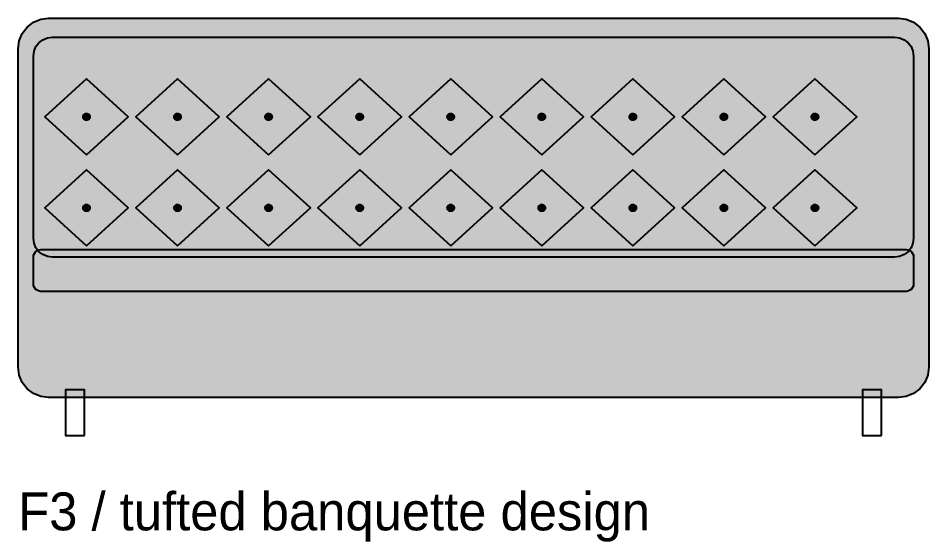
# Model space of a CAD drawing. Header units: metres. Extents: x 0 to 18.5, y -15.3 to 1.8.
# Drawn here: x 6.4 to 8.8, y -15.28 to -13.9 of the extents above; entities that cross this region are included whole.
import ezdxf

# ---------------------------------------------------------------- set-up
doc = ezdxf.new("R2010")
doc.units = ezdxf.units.M

# ---------------------------------------------------------------- blocks, each defined once
blk = doc.blocks.new('NC_N1_BANQUETTE_ELEV')
at = {"true_color": 0xf6f5ef}
h = blk.add_hatch(color=256, dxfattribs=at)
h.dxf.hatch_style = 1
h.paths.add_polyline_path([(2.32, 0.1), (0.08, 0.1), (0.0593, 0.1027), (0.04, 0.1107), (0.0234, 0.1234), (0.0107, 0.14), (0.0027, 0.1593), (0, 0.18), (0, 1.02), (0.0027, 1.0407), (0.0107, 1.06), (0.0234, 1.0766), (0.04, 1.0893), (0.0593, 1.0973), (0.08, 1.1), (2.32, 1.1), (2.3407, 1.0973), (2.36, 1.0893), (2.3766, 1.0766), (2.3893, 1.06), (2.3973, 1.0407), (2.4, 1.02), (2.4, 0.18), (2.3973, 0.1593), (2.3893, 0.14), (2.3766, 0.1234), (2.36, 0.1107), (2.3407, 0.1027)])
at = {"true_color": 0x778fa0}
h = blk.add_hatch(color=256, dxfattribs=at)
h.dxf.hatch_style = 1
h.paths.add_polyline_path([(2.31, 0.47), (0.09, 0.47), (0.0771, 0.4717), (0.065, 0.4767), (0.0546, 0.4846), (0.0467, 0.495), (0.0417, 0.5071), (0.04, 0.52), (0.04, 1), (0.0417, 1.0129), (0.0467, 1.025), (0.0546, 1.0354), (0.065, 1.0433), (0.0771, 1.0483), (0.09, 1.05), (2.31, 1.05), (2.3229, 1.0483), (2.335, 1.0433), (2.3454, 1.0354), (2.3533, 1.025), (2.3583, 1.0129), (2.36, 1), (2.36, 0.52), (2.3583, 0.5071), (2.3533, 0.495), (2.3454, 0.4846), (2.335, 0.4767), (2.3229, 0.4717)])
at = {"true_color": 0xa38246}
h = blk.add_hatch(color=256, dxfattribs=at)
h.dxf.hatch_style = 1
h.paths.add_polyline_path([(0.189, 0.84), (0.189, 0.8391), (0.1888, 0.8382), (0.1886, 0.8374), (0.1883, 0.8366), (0.1879, 0.8358), (0.1875, 0.835), (0.187, 0.8343), (0.1864, 0.8336), (0.1857, 0.833), (0.185, 0.8325), (0.1842, 0.8321), (0.1834, 0.8317), (0.1826, 0.8314), (0.1818, 0.8312), (0.1809, 0.831), (0.18, 0.831), (0.1791, 0.831), (0.1782, 0.8312), (0.1774, 0.8314), (0.1766, 0.8317), (0.1758, 0.8321), (0.175, 0.8325), (0.1743, 0.833), (0.1736, 0.8336), (0.173, 0.8343), (0.1725, 0.835), (0.1721, 0.8358), (0.1717, 0.8366), (0.1714, 0.8374), (0.1712, 0.8382), (0.171, 0.8391), (0.171, 0.84), (0.171, 0.8409), (0.1712, 0.8418), (0.1714, 0.8426), (0.1717, 0.8434), (0.1721, 0.8442), (0.1725, 0.845), (0.173, 0.8457), (0.1736, 0.8464), (0.1743, 0.847), (0.175, 0.8475), (0.1758, 0.8479), (0.1766, 0.8483), (0.1774, 0.8486), (0.1782, 0.8488), (0.1791, 0.849), (0.18, 0.849), (0.1809, 0.849), (0.1818, 0.8488), (0.1826, 0.8486), (0.1834, 0.8483), (0.1842, 0.8479), (0.185, 0.8475), (0.1857, 0.847), (0.1864, 0.8464), (0.187, 0.8457), (0.1875, 0.845), (0.1879, 0.8442), (0.1883, 0.8434), (0.1886, 0.8426), (0.1888, 0.8418), (0.189, 0.8409)])
h = blk.add_hatch(color=256, dxfattribs=at)
h.dxf.hatch_style = 1
h.paths.add_polyline_path([(0.429, 0.84), (0.429, 0.8391), (0.4288, 0.8382), (0.4286, 0.8374), (0.4283, 0.8366), (0.4279, 0.8358), (0.4275, 0.835), (0.427, 0.8343), (0.4264, 0.8336), (0.4257, 0.833), (0.425, 0.8325), (0.4242, 0.8321), (0.4234, 0.8317), (0.4226, 0.8314), (0.4218, 0.8312), (0.4209, 0.831), (0.42, 0.831), (0.4191, 0.831), (0.4182, 0.8312), (0.4174, 0.8314), (0.4166, 0.8317), (0.4158, 0.8321), (0.415, 0.8325), (0.4143, 0.833), (0.4136, 0.8336), (0.413, 0.8343), (0.4125, 0.835), (0.4121, 0.8358), (0.4117, 0.8366), (0.4114, 0.8374), (0.4112, 0.8382), (0.411, 0.8391), (0.411, 0.84), (0.411, 0.8409), (0.4112, 0.8418), (0.4114, 0.8426), (0.4117, 0.8434), (0.4121, 0.8442), (0.4125, 0.845), (0.413, 0.8457), (0.4136, 0.8464), (0.4143, 0.847), (0.415, 0.8475), (0.4158, 0.8479), (0.4166, 0.8483), (0.4174, 0.8486), (0.4182, 0.8488), (0.4191, 0.849), (0.42, 0.849), (0.4209, 0.849), (0.4218, 0.8488), (0.4226, 0.8486), (0.4234, 0.8483), (0.4242, 0.8479), (0.425, 0.8475), (0.4257, 0.847), (0.4264, 0.8464), (0.427, 0.8457), (0.4275, 0.845), (0.4279, 0.8442), (0.4283, 0.8434), (0.4286, 0.8426), (0.4288, 0.8418), (0.429, 0.8409)])
h = blk.add_hatch(color=256, dxfattribs=at)
h.dxf.hatch_style = 1
h.paths.add_polyline_path([(0.669, 0.84), (0.669, 0.8391), (0.6688, 0.8382), (0.6686, 0.8374), (0.6683, 0.8366), (0.6679, 0.8358), (0.6675, 0.835), (0.667, 0.8343), (0.6664, 0.8336), (0.6657, 0.833), (0.665, 0.8325), (0.6642, 0.8321), (0.6634, 0.8317), (0.6626, 0.8314), (0.6618, 0.8312), (0.6609, 0.831), (0.66, 0.831), (0.6591, 0.831), (0.6582, 0.8312), (0.6574, 0.8314), (0.6566, 0.8317), (0.6558, 0.8321), (0.655, 0.8325), (0.6543, 0.833), (0.6536, 0.8336), (0.653, 0.8343), (0.6525, 0.835), (0.6521, 0.8358), (0.6517, 0.8366), (0.6514, 0.8374), (0.6512, 0.8382), (0.651, 0.8391), (0.651, 0.84), (0.651, 0.8409), (0.6512, 0.8418), (0.6514, 0.8426), (0.6517, 0.8434), (0.6521, 0.8442), (0.6525, 0.845), (0.653, 0.8457), (0.6536, 0.8464), (0.6543, 0.847), (0.655, 0.8475), (0.6558, 0.8479), (0.6566, 0.8483), (0.6574, 0.8486), (0.6582, 0.8488), (0.6591, 0.849), (0.66, 0.849), (0.6609, 0.849), (0.6618, 0.8488), (0.6626, 0.8486), (0.6634, 0.8483), (0.6642, 0.8479), (0.665, 0.8475), (0.6657, 0.847), (0.6664, 0.8464), (0.667, 0.8457), (0.6675, 0.845), (0.6679, 0.8442), (0.6683, 0.8434), (0.6686, 0.8426), (0.6688, 0.8418), (0.669, 0.8409)])
h = blk.add_hatch(color=256, dxfattribs=at)
h.dxf.hatch_style = 1
h.paths.add_polyline_path([(0.909, 0.84), (0.909, 0.8391), (0.9088, 0.8382), (0.9086, 0.8374), (0.9083, 0.8366), (0.9079, 0.8358), (0.9075, 0.835), (0.907, 0.8343), (0.9064, 0.8336), (0.9057, 0.833), (0.905, 0.8325), (0.9042, 0.8321), (0.9034, 0.8317), (0.9026, 0.8314), (0.9018, 0.8312), (0.9009, 0.831), (0.9, 0.831), (0.8991, 0.831), (0.8982, 0.8312), (0.8974, 0.8314), (0.8966, 0.8317), (0.8958, 0.8321), (0.895, 0.8325), (0.8943, 0.833), (0.8936, 0.8336), (0.893, 0.8343), (0.8925, 0.835), (0.8921, 0.8358), (0.8917, 0.8366), (0.8914, 0.8374), (0.8912, 0.8382), (0.891, 0.8391), (0.891, 0.84), (0.891, 0.8409), (0.8912, 0.8418), (0.8914, 0.8426), (0.8917, 0.8434), (0.8921, 0.8442), (0.8925, 0.845), (0.893, 0.8457), (0.8936, 0.8464), (0.8943, 0.847), (0.895, 0.8475), (0.8958, 0.8479), (0.8966, 0.8483), (0.8974, 0.8486), (0.8982, 0.8488), (0.8991, 0.849), (0.9, 0.849), (0.9009, 0.849), (0.9018, 0.8488), (0.9026, 0.8486), (0.9034, 0.8483), (0.9042, 0.8479), (0.905, 0.8475), (0.9057, 0.847), (0.9064, 0.8464), (0.907, 0.8457), (0.9075, 0.845), (0.9079, 0.8442), (0.9083, 0.8434), (0.9086, 0.8426), (0.9088, 0.8418), (0.909, 0.8409)])
h = blk.add_hatch(color=256, dxfattribs=at)
h.dxf.hatch_style = 1
h.paths.add_polyline_path([(1.149, 0.84), (1.149, 0.8391), (1.1488, 0.8382), (1.1486, 0.8374), (1.1483, 0.8366), (1.1479, 0.8358), (1.1475, 0.835), (1.147, 0.8343), (1.1464, 0.8336), (1.1457, 0.833), (1.145, 0.8325), (1.1442, 0.8321), (1.1434, 0.8317), (1.1426, 0.8314), (1.1418, 0.8312), (1.1409, 0.831), (1.14, 0.831), (1.1391, 0.831), (1.1382, 0.8312), (1.1374, 0.8314), (1.1366, 0.8317), (1.1358, 0.8321), (1.135, 0.8325), (1.1343, 0.833), (1.1336, 0.8336), (1.133, 0.8343), (1.1325, 0.835), (1.1321, 0.8358), (1.1317, 0.8366), (1.1314, 0.8374), (1.1312, 0.8382), (1.131, 0.8391), (1.131, 0.84), (1.131, 0.8409), (1.1312, 0.8418), (1.1314, 0.8426), (1.1317, 0.8434), (1.1321, 0.8442), (1.1325, 0.845), (1.133, 0.8457), (1.1336, 0.8464), (1.1343, 0.847), (1.135, 0.8475), (1.1358, 0.8479), (1.1366, 0.8483), (1.1374, 0.8486), (1.1382, 0.8488), (1.1391, 0.849), (1.14, 0.849), (1.1409, 0.849), (1.1418, 0.8488), (1.1426, 0.8486), (1.1434, 0.8483), (1.1442, 0.8479), (1.145, 0.8475), (1.1457, 0.847), (1.1464, 0.8464), (1.147, 0.8457), (1.1475, 0.845), (1.1479, 0.8442), (1.1483, 0.8434), (1.1486, 0.8426), (1.1488, 0.8418), (1.149, 0.8409)])
h = blk.add_hatch(color=256, dxfattribs=at)
h.dxf.hatch_style = 1
h.paths.add_polyline_path([(1.389, 0.84), (1.389, 0.8391), (1.3888, 0.8382), (1.3886, 0.8374), (1.3883, 0.8366), (1.3879, 0.8358), (1.3875, 0.835), (1.387, 0.8343), (1.3864, 0.8336), (1.3857, 0.833), (1.385, 0.8325), (1.3842, 0.8321), (1.3834, 0.8317), (1.3826, 0.8314), (1.3818, 0.8312), (1.3809, 0.831), (1.38, 0.831), (1.3791, 0.831), (1.3782, 0.8312), (1.3774, 0.8314), (1.3766, 0.8317), (1.3758, 0.8321), (1.375, 0.8325), (1.3743, 0.833), (1.3736, 0.8336), (1.373, 0.8343), (1.3725, 0.835), (1.3721, 0.8358), (1.3717, 0.8366), (1.3714, 0.8374), (1.3712, 0.8382), (1.371, 0.8391), (1.371, 0.84), (1.371, 0.8409), (1.3712, 0.8418), (1.3714, 0.8426), (1.3717, 0.8434), (1.3721, 0.8442), (1.3725, 0.845), (1.373, 0.8457), (1.3736, 0.8464), (1.3743, 0.847), (1.375, 0.8475), (1.3758, 0.8479), (1.3766, 0.8483), (1.3774, 0.8486), (1.3782, 0.8488), (1.3791, 0.849), (1.38, 0.849), (1.3809, 0.849), (1.3818, 0.8488), (1.3826, 0.8486), (1.3834, 0.8483), (1.3842, 0.8479), (1.385, 0.8475), (1.3857, 0.847), (1.3864, 0.8464), (1.387, 0.8457), (1.3875, 0.845), (1.3879, 0.8442), (1.3883, 0.8434), (1.3886, 0.8426), (1.3888, 0.8418), (1.389, 0.8409)])
h = blk.add_hatch(color=256, dxfattribs=at)
h.dxf.hatch_style = 1
h.paths.add_polyline_path([(1.629, 0.84), (1.629, 0.8391), (1.6288, 0.8382), (1.6286, 0.8374), (1.6283, 0.8366), (1.6279, 0.8358), (1.6275, 0.835), (1.627, 0.8343), (1.6264, 0.8336), (1.6257, 0.833), (1.625, 0.8325), (1.6242, 0.8321), (1.6234, 0.8317), (1.6226, 0.8314), (1.6218, 0.8312), (1.6209, 0.831), (1.62, 0.831), (1.6191, 0.831), (1.6182, 0.8312), (1.6174, 0.8314), (1.6166, 0.8317), (1.6158, 0.8321), (1.615, 0.8325), (1.6143, 0.833), (1.6136, 0.8336), (1.613, 0.8343), (1.6125, 0.835), (1.6121, 0.8358), (1.6117, 0.8366), (1.6114, 0.8374), (1.6112, 0.8382), (1.611, 0.8391), (1.611, 0.84), (1.611, 0.8409), (1.6112, 0.8418), (1.6114, 0.8426), (1.6117, 0.8434), (1.6121, 0.8442), (1.6125, 0.845), (1.613, 0.8457), (1.6136, 0.8464), (1.6143, 0.847), (1.615, 0.8475), (1.6158, 0.8479), (1.6166, 0.8483), (1.6174, 0.8486), (1.6182, 0.8488), (1.6191, 0.849), (1.62, 0.849), (1.6209, 0.849), (1.6218, 0.8488), (1.6226, 0.8486), (1.6234, 0.8483), (1.6242, 0.8479), (1.625, 0.8475), (1.6257, 0.847), (1.6264, 0.8464), (1.627, 0.8457), (1.6275, 0.845), (1.6279, 0.8442), (1.6283, 0.8434), (1.6286, 0.8426), (1.6288, 0.8418), (1.629, 0.8409)])
h = blk.add_hatch(color=256, dxfattribs=at)
h.dxf.hatch_style = 1
h.paths.add_polyline_path([(1.869, 0.84), (1.869, 0.8391), (1.8688, 0.8382), (1.8686, 0.8374), (1.8683, 0.8366), (1.8679, 0.8358), (1.8675, 0.835), (1.867, 0.8343), (1.8664, 0.8336), (1.8657, 0.833), (1.865, 0.8325), (1.8642, 0.8321), (1.8634, 0.8317), (1.8626, 0.8314), (1.8618, 0.8312), (1.8609, 0.831), (1.86, 0.831), (1.8591, 0.831), (1.8582, 0.8312), (1.8574, 0.8314), (1.8566, 0.8317), (1.8558, 0.8321), (1.855, 0.8325), (1.8543, 0.833), (1.8536, 0.8336), (1.853, 0.8343), (1.8525, 0.835), (1.8521, 0.8358), (1.8517, 0.8366), (1.8514, 0.8374), (1.8512, 0.8382), (1.851, 0.8391), (1.851, 0.84), (1.851, 0.8409), (1.8512, 0.8418), (1.8514, 0.8426), (1.8517, 0.8434), (1.8521, 0.8442), (1.8525, 0.845), (1.853, 0.8457), (1.8536, 0.8464), (1.8543, 0.847), (1.855, 0.8475), (1.8558, 0.8479), (1.8566, 0.8483), (1.8574, 0.8486), (1.8582, 0.8488), (1.8591, 0.849), (1.86, 0.849), (1.8609, 0.849), (1.8618, 0.8488), (1.8626, 0.8486), (1.8634, 0.8483), (1.8642, 0.8479), (1.865, 0.8475), (1.8657, 0.847), (1.8664, 0.8464), (1.867, 0.8457), (1.8675, 0.845), (1.8679, 0.8442), (1.8683, 0.8434), (1.8686, 0.8426), (1.8688, 0.8418), (1.869, 0.8409)])
h = blk.add_hatch(color=256, dxfattribs=at)
h.dxf.hatch_style = 1
h.paths.add_polyline_path([(2.109, 0.84), (2.109, 0.8391), (2.1088, 0.8382), (2.1086, 0.8374), (2.1083, 0.8366), (2.1079, 0.8358), (2.1075, 0.835), (2.107, 0.8343), (2.1064, 0.8336), (2.1057, 0.833), (2.105, 0.8325), (2.1042, 0.8321), (2.1034, 0.8317), (2.1026, 0.8314), (2.1018, 0.8312), (2.1009, 0.831), (2.1, 0.831), (2.0991, 0.831), (2.0982, 0.8312), (2.0974, 0.8314), (2.0966, 0.8317), (2.0958, 0.8321), (2.095, 0.8325), (2.0943, 0.833), (2.0936, 0.8336), (2.093, 0.8343), (2.0925, 0.835), (2.0921, 0.8358), (2.0917, 0.8366), (2.0914, 0.8374), (2.0912, 0.8382), (2.091, 0.8391), (2.091, 0.84), (2.091, 0.8409), (2.0912, 0.8418), (2.0914, 0.8426), (2.0917, 0.8434), (2.0921, 0.8442), (2.0925, 0.845), (2.093, 0.8457), (2.0936, 0.8464), (2.0943, 0.847), (2.095, 0.8475), (2.0958, 0.8479), (2.0966, 0.8483), (2.0974, 0.8486), (2.0982, 0.8488), (2.0991, 0.849), (2.1, 0.849), (2.1009, 0.849), (2.1018, 0.8488), (2.1026, 0.8486), (2.1034, 0.8483), (2.1042, 0.8479), (2.105, 0.8475), (2.1057, 0.847), (2.1064, 0.8464), (2.107, 0.8457), (2.1075, 0.845), (2.1079, 0.8442), (2.1083, 0.8434), (2.1086, 0.8426), (2.1088, 0.8418), (2.109, 0.8409)])
h = blk.add_hatch(color=256, dxfattribs=at)
h.dxf.hatch_style = 1
h.paths.add_polyline_path([(0.189, 0.6), (0.189, 0.5991), (0.1888, 0.5982), (0.1886, 0.5974), (0.1883, 0.5966), (0.1879, 0.5958), (0.1875, 0.595), (0.187, 0.5943), (0.1864, 0.5936), (0.1857, 0.593), (0.185, 0.5925), (0.1842, 0.5921), (0.1834, 0.5917), (0.1826, 0.5914), (0.1818, 0.5912), (0.1809, 0.591), (0.18, 0.591), (0.1791, 0.591), (0.1782, 0.5912), (0.1774, 0.5914), (0.1766, 0.5917), (0.1758, 0.5921), (0.175, 0.5925), (0.1743, 0.593), (0.1736, 0.5936), (0.173, 0.5943), (0.1725, 0.595), (0.1721, 0.5958), (0.1717, 0.5966), (0.1714, 0.5974), (0.1712, 0.5982), (0.171, 0.5991), (0.171, 0.6), (0.171, 0.6009), (0.1712, 0.6018), (0.1714, 0.6026), (0.1717, 0.6034), (0.1721, 0.6042), (0.1725, 0.605), (0.173, 0.6057), (0.1736, 0.6064), (0.1743, 0.607), (0.175, 0.6075), (0.1758, 0.6079), (0.1766, 0.6083), (0.1774, 0.6086), (0.1782, 0.6088), (0.1791, 0.609), (0.18, 0.609), (0.1809, 0.609), (0.1818, 0.6088), (0.1826, 0.6086), (0.1834, 0.6083), (0.1842, 0.6079), (0.185, 0.6075), (0.1857, 0.607), (0.1864, 0.6064), (0.187, 0.6057), (0.1875, 0.605), (0.1879, 0.6042), (0.1883, 0.6034), (0.1886, 0.6026), (0.1888, 0.6018), (0.189, 0.6009)])
h = blk.add_hatch(color=256, dxfattribs=at)
h.dxf.hatch_style = 1
h.paths.add_polyline_path([(0.429, 0.6), (0.429, 0.5991), (0.4288, 0.5982), (0.4286, 0.5974), (0.4283, 0.5966), (0.4279, 0.5958), (0.4275, 0.595), (0.427, 0.5943), (0.4264, 0.5936), (0.4257, 0.593), (0.425, 0.5925), (0.4242, 0.5921), (0.4234, 0.5917), (0.4226, 0.5914), (0.4218, 0.5912), (0.4209, 0.591), (0.42, 0.591), (0.4191, 0.591), (0.4182, 0.5912), (0.4174, 0.5914), (0.4166, 0.5917), (0.4158, 0.5921), (0.415, 0.5925), (0.4143, 0.593), (0.4136, 0.5936), (0.413, 0.5943), (0.4125, 0.595), (0.4121, 0.5958), (0.4117, 0.5966), (0.4114, 0.5974), (0.4112, 0.5982), (0.411, 0.5991), (0.411, 0.6), (0.411, 0.6009), (0.4112, 0.6018), (0.4114, 0.6026), (0.4117, 0.6034), (0.4121, 0.6042), (0.4125, 0.605), (0.413, 0.6057), (0.4136, 0.6064), (0.4143, 0.607), (0.415, 0.6075), (0.4158, 0.6079), (0.4166, 0.6083), (0.4174, 0.6086), (0.4182, 0.6088), (0.4191, 0.609), (0.42, 0.609), (0.4209, 0.609), (0.4218, 0.6088), (0.4226, 0.6086), (0.4234, 0.6083), (0.4242, 0.6079), (0.425, 0.6075), (0.4257, 0.607), (0.4264, 0.6064), (0.427, 0.6057), (0.4275, 0.605), (0.4279, 0.6042), (0.4283, 0.6034), (0.4286, 0.6026), (0.4288, 0.6018), (0.429, 0.6009)])
h = blk.add_hatch(color=256, dxfattribs=at)
h.dxf.hatch_style = 1
h.paths.add_polyline_path([(0.669, 0.6), (0.669, 0.5991), (0.6688, 0.5982), (0.6686, 0.5974), (0.6683, 0.5966), (0.6679, 0.5958), (0.6675, 0.595), (0.667, 0.5943), (0.6664, 0.5936), (0.6657, 0.593), (0.665, 0.5925), (0.6642, 0.5921), (0.6634, 0.5917), (0.6626, 0.5914), (0.6618, 0.5912), (0.6609, 0.591), (0.66, 0.591), (0.6591, 0.591), (0.6582, 0.5912), (0.6574, 0.5914), (0.6566, 0.5917), (0.6558, 0.5921), (0.655, 0.5925), (0.6543, 0.593), (0.6536, 0.5936), (0.653, 0.5943), (0.6525, 0.595), (0.6521, 0.5958), (0.6517, 0.5966), (0.6514, 0.5974), (0.6512, 0.5982), (0.651, 0.5991), (0.651, 0.6), (0.651, 0.6009), (0.6512, 0.6018), (0.6514, 0.6026), (0.6517, 0.6034), (0.6521, 0.6042), (0.6525, 0.605), (0.653, 0.6057), (0.6536, 0.6064), (0.6543, 0.607), (0.655, 0.6075), (0.6558, 0.6079), (0.6566, 0.6083), (0.6574, 0.6086), (0.6582, 0.6088), (0.6591, 0.609), (0.66, 0.609), (0.6609, 0.609), (0.6618, 0.6088), (0.6626, 0.6086), (0.6634, 0.6083), (0.6642, 0.6079), (0.665, 0.6075), (0.6657, 0.607), (0.6664, 0.6064), (0.667, 0.6057), (0.6675, 0.605), (0.6679, 0.6042), (0.6683, 0.6034), (0.6686, 0.6026), (0.6688, 0.6018), (0.669, 0.6009)])
h = blk.add_hatch(color=256, dxfattribs=at)
h.dxf.hatch_style = 1
h.paths.add_polyline_path([(0.909, 0.6), (0.909, 0.5991), (0.9088, 0.5982), (0.9086, 0.5974), (0.9083, 0.5966), (0.9079, 0.5958), (0.9075, 0.595), (0.907, 0.5943), (0.9064, 0.5936), (0.9057, 0.593), (0.905, 0.5925), (0.9042, 0.5921), (0.9034, 0.5917), (0.9026, 0.5914), (0.9018, 0.5912), (0.9009, 0.591), (0.9, 0.591), (0.8991, 0.591), (0.8982, 0.5912), (0.8974, 0.5914), (0.8966, 0.5917), (0.8958, 0.5921), (0.895, 0.5925), (0.8943, 0.593), (0.8936, 0.5936), (0.893, 0.5943), (0.8925, 0.595), (0.8921, 0.5958), (0.8917, 0.5966), (0.8914, 0.5974), (0.8912, 0.5982), (0.891, 0.5991), (0.891, 0.6), (0.891, 0.6009), (0.8912, 0.6018), (0.8914, 0.6026), (0.8917, 0.6034), (0.8921, 0.6042), (0.8925, 0.605), (0.893, 0.6057), (0.8936, 0.6064), (0.8943, 0.607), (0.895, 0.6075), (0.8958, 0.6079), (0.8966, 0.6083), (0.8974, 0.6086), (0.8982, 0.6088), (0.8991, 0.609), (0.9, 0.609), (0.9009, 0.609), (0.9018, 0.6088), (0.9026, 0.6086), (0.9034, 0.6083), (0.9042, 0.6079), (0.905, 0.6075), (0.9057, 0.607), (0.9064, 0.6064), (0.907, 0.6057), (0.9075, 0.605), (0.9079, 0.6042), (0.9083, 0.6034), (0.9086, 0.6026), (0.9088, 0.6018), (0.909, 0.6009)])
h = blk.add_hatch(color=256, dxfattribs=at)
h.dxf.hatch_style = 1
h.paths.add_polyline_path([(1.149, 0.6), (1.149, 0.5991), (1.1488, 0.5982), (1.1486, 0.5974), (1.1483, 0.5966), (1.1479, 0.5958), (1.1475, 0.595), (1.147, 0.5943), (1.1464, 0.5936), (1.1457, 0.593), (1.145, 0.5925), (1.1442, 0.5921), (1.1434, 0.5917), (1.1426, 0.5914), (1.1418, 0.5912), (1.1409, 0.591), (1.14, 0.591), (1.1391, 0.591), (1.1382, 0.5912), (1.1374, 0.5914), (1.1366, 0.5917), (1.1358, 0.5921), (1.135, 0.5925), (1.1343, 0.593), (1.1336, 0.5936), (1.133, 0.5943), (1.1325, 0.595), (1.1321, 0.5958), (1.1317, 0.5966), (1.1314, 0.5974), (1.1312, 0.5982), (1.131, 0.5991), (1.131, 0.6), (1.131, 0.6009), (1.1312, 0.6018), (1.1314, 0.6026), (1.1317, 0.6034), (1.1321, 0.6042), (1.1325, 0.605), (1.133, 0.6057), (1.1336, 0.6064), (1.1343, 0.607), (1.135, 0.6075), (1.1358, 0.6079), (1.1366, 0.6083), (1.1374, 0.6086), (1.1382, 0.6088), (1.1391, 0.609), (1.14, 0.609), (1.1409, 0.609), (1.1418, 0.6088), (1.1426, 0.6086), (1.1434, 0.6083), (1.1442, 0.6079), (1.145, 0.6075), (1.1457, 0.607), (1.1464, 0.6064), (1.147, 0.6057), (1.1475, 0.605), (1.1479, 0.6042), (1.1483, 0.6034), (1.1486, 0.6026), (1.1488, 0.6018), (1.149, 0.6009)])
h = blk.add_hatch(color=256, dxfattribs=at)
h.dxf.hatch_style = 1
h.paths.add_polyline_path([(1.389, 0.6), (1.389, 0.5991), (1.3888, 0.5982), (1.3886, 0.5974), (1.3883, 0.5966), (1.3879, 0.5958), (1.3875, 0.595), (1.387, 0.5943), (1.3864, 0.5936), (1.3857, 0.593), (1.385, 0.5925), (1.3842, 0.5921), (1.3834, 0.5917), (1.3826, 0.5914), (1.3818, 0.5912), (1.3809, 0.591), (1.38, 0.591), (1.3791, 0.591), (1.3782, 0.5912), (1.3774, 0.5914), (1.3766, 0.5917), (1.3758, 0.5921), (1.375, 0.5925), (1.3743, 0.593), (1.3736, 0.5936), (1.373, 0.5943), (1.3725, 0.595), (1.3721, 0.5958), (1.3717, 0.5966), (1.3714, 0.5974), (1.3712, 0.5982), (1.371, 0.5991), (1.371, 0.6), (1.371, 0.6009), (1.3712, 0.6018), (1.3714, 0.6026), (1.3717, 0.6034), (1.3721, 0.6042), (1.3725, 0.605), (1.373, 0.6057), (1.3736, 0.6064), (1.3743, 0.607), (1.375, 0.6075), (1.3758, 0.6079), (1.3766, 0.6083), (1.3774, 0.6086), (1.3782, 0.6088), (1.3791, 0.609), (1.38, 0.609), (1.3809, 0.609), (1.3818, 0.6088), (1.3826, 0.6086), (1.3834, 0.6083), (1.3842, 0.6079), (1.385, 0.6075), (1.3857, 0.607), (1.3864, 0.6064), (1.387, 0.6057), (1.3875, 0.605), (1.3879, 0.6042), (1.3883, 0.6034), (1.3886, 0.6026), (1.3888, 0.6018), (1.389, 0.6009)])
h = blk.add_hatch(color=256, dxfattribs=at)
h.dxf.hatch_style = 1
h.paths.add_polyline_path([(1.629, 0.6), (1.629, 0.5991), (1.6288, 0.5982), (1.6286, 0.5974), (1.6283, 0.5966), (1.6279, 0.5958), (1.6275, 0.595), (1.627, 0.5943), (1.6264, 0.5936), (1.6257, 0.593), (1.625, 0.5925), (1.6242, 0.5921), (1.6234, 0.5917), (1.6226, 0.5914), (1.6218, 0.5912), (1.6209, 0.591), (1.62, 0.591), (1.6191, 0.591), (1.6182, 0.5912), (1.6174, 0.5914), (1.6166, 0.5917), (1.6158, 0.5921), (1.615, 0.5925), (1.6143, 0.593), (1.6136, 0.5936), (1.613, 0.5943), (1.6125, 0.595), (1.6121, 0.5958), (1.6117, 0.5966), (1.6114, 0.5974), (1.6112, 0.5982), (1.611, 0.5991), (1.611, 0.6), (1.611, 0.6009), (1.6112, 0.6018), (1.6114, 0.6026), (1.6117, 0.6034), (1.6121, 0.6042), (1.6125, 0.605), (1.613, 0.6057), (1.6136, 0.6064), (1.6143, 0.607), (1.615, 0.6075), (1.6158, 0.6079), (1.6166, 0.6083), (1.6174, 0.6086), (1.6182, 0.6088), (1.6191, 0.609), (1.62, 0.609), (1.6209, 0.609), (1.6218, 0.6088), (1.6226, 0.6086), (1.6234, 0.6083), (1.6242, 0.6079), (1.625, 0.6075), (1.6257, 0.607), (1.6264, 0.6064), (1.627, 0.6057), (1.6275, 0.605), (1.6279, 0.6042), (1.6283, 0.6034), (1.6286, 0.6026), (1.6288, 0.6018), (1.629, 0.6009)])
h = blk.add_hatch(color=256, dxfattribs=at)
h.dxf.hatch_style = 1
h.paths.add_polyline_path([(1.869, 0.6), (1.869, 0.5991), (1.8688, 0.5982), (1.8686, 0.5974), (1.8683, 0.5966), (1.8679, 0.5958), (1.8675, 0.595), (1.867, 0.5943), (1.8664, 0.5936), (1.8657, 0.593), (1.865, 0.5925), (1.8642, 0.5921), (1.8634, 0.5917), (1.8626, 0.5914), (1.8618, 0.5912), (1.8609, 0.591), (1.86, 0.591), (1.8591, 0.591), (1.8582, 0.5912), (1.8574, 0.5914), (1.8566, 0.5917), (1.8558, 0.5921), (1.855, 0.5925), (1.8543, 0.593), (1.8536, 0.5936), (1.853, 0.5943), (1.8525, 0.595), (1.8521, 0.5958), (1.8517, 0.5966), (1.8514, 0.5974), (1.8512, 0.5982), (1.851, 0.5991), (1.851, 0.6), (1.851, 0.6009), (1.8512, 0.6018), (1.8514, 0.6026), (1.8517, 0.6034), (1.8521, 0.6042), (1.8525, 0.605), (1.853, 0.6057), (1.8536, 0.6064), (1.8543, 0.607), (1.855, 0.6075), (1.8558, 0.6079), (1.8566, 0.6083), (1.8574, 0.6086), (1.8582, 0.6088), (1.8591, 0.609), (1.86, 0.609), (1.8609, 0.609), (1.8618, 0.6088), (1.8626, 0.6086), (1.8634, 0.6083), (1.8642, 0.6079), (1.865, 0.6075), (1.8657, 0.607), (1.8664, 0.6064), (1.867, 0.6057), (1.8675, 0.605), (1.8679, 0.6042), (1.8683, 0.6034), (1.8686, 0.6026), (1.8688, 0.6018), (1.869, 0.6009)])
h = blk.add_hatch(color=256, dxfattribs=at)
h.dxf.hatch_style = 1
h.paths.add_polyline_path([(2.109, 0.6), (2.109, 0.5991), (2.1088, 0.5982), (2.1086, 0.5974), (2.1083, 0.5966), (2.1079, 0.5958), (2.1075, 0.595), (2.107, 0.5943), (2.1064, 0.5936), (2.1057, 0.593), (2.105, 0.5925), (2.1042, 0.5921), (2.1034, 0.5917), (2.1026, 0.5914), (2.1018, 0.5912), (2.1009, 0.591), (2.1, 0.591), (2.0991, 0.591), (2.0982, 0.5912), (2.0974, 0.5914), (2.0966, 0.5917), (2.0958, 0.5921), (2.095, 0.5925), (2.0943, 0.593), (2.0936, 0.5936), (2.093, 0.5943), (2.0925, 0.595), (2.0921, 0.5958), (2.0917, 0.5966), (2.0914, 0.5974), (2.0912, 0.5982), (2.091, 0.5991), (2.091, 0.6), (2.091, 0.6009), (2.0912, 0.6018), (2.0914, 0.6026), (2.0917, 0.6034), (2.0921, 0.6042), (2.0925, 0.605), (2.093, 0.6057), (2.0936, 0.6064), (2.0943, 0.607), (2.095, 0.6075), (2.0958, 0.6079), (2.0966, 0.6083), (2.0974, 0.6086), (2.0982, 0.6088), (2.0991, 0.609), (2.1, 0.609), (2.1009, 0.609), (2.1018, 0.6088), (2.1026, 0.6086), (2.1034, 0.6083), (2.1042, 0.6079), (2.105, 0.6075), (2.1057, 0.607), (2.1064, 0.6064), (2.107, 0.6057), (2.1075, 0.605), (2.1079, 0.6042), (2.1083, 0.6034), (2.1086, 0.6026), (2.1088, 0.6018), (2.109, 0.6009)])
at = {"true_color": 0x778fa0}
h = blk.add_hatch(color=256, dxfattribs=at)
h.dxf.hatch_style = 1
h.paths.add_polyline_path([(2.34, 0.38), (0.06, 0.38), (0.0548, 0.3807), (0.05, 0.3827), (0.0459, 0.3859), (0.0427, 0.39), (0.0407, 0.3948), (0.04, 0.4), (0.04, 0.47), (0.0407, 0.4752), (0.0427, 0.48), (0.0459, 0.4841), (0.05, 0.4873), (0.0548, 0.4893), (0.06, 0.49), (2.34, 0.49), (2.3452, 0.4893), (2.35, 0.4873), (2.3541, 0.4841), (2.3573, 0.48), (2.3593, 0.4752), (2.36, 0.47), (2.36, 0.4), (2.3593, 0.3948), (2.3573, 0.39), (2.3541, 0.3859), (2.35, 0.3827), (2.3452, 0.3807)])
at = {"color": 0, "linetype": 'CONTINUOUS', "lineweight": -2, "true_color": 0xa38246}
for points in [[(2.32, 0.1), (0.08, 0.1), (0.0593, 0.1027), (0.04, 0.1107), (0.0234, 0.1234), (0.0107, 0.14), (0.0027, 0.1593), (0, 0.18), (0, 1.02), (0.0027, 1.0407), (0.0107, 1.06), (0.0234, 1.0766), (0.04, 1.0893), (0.0593, 1.0973), (0.08, 1.1), (2.32, 1.1), (2.3407, 1.0973), (2.36, 1.0893), (2.3766, 1.0766), (2.3893, 1.06), (2.3973, 1.0407), (2.4, 1.02), (2.4, 0.18), (2.3973, 0.1593), (2.3893, 0.14), (2.3766, 0.1234), (2.36, 0.1107), (2.3407, 0.1027)], [(2.31, 0.47), (0.09, 0.47), (0.0771, 0.4717), (0.065, 0.4767), (0.0546, 0.4846), (0.0467, 0.495), (0.0417, 0.5071), (0.04, 0.52), (0.04, 1), (0.0417, 1.0129), (0.0467, 1.025), (0.0546, 1.0354), (0.065, 1.0433), (0.0771, 1.0483), (0.09, 1.05), (2.31, 1.05), (2.3229, 1.0483), (2.335, 1.0433), (2.3454, 1.0354), (2.3533, 1.025), (2.3583, 1.0129), (2.36, 1), (2.36, 0.52), (2.3583, 0.5071), (2.3533, 0.495), (2.3454, 0.4846), (2.335, 0.4767), (2.3229, 0.4717)], [(2.34, 0.38), (0.06, 0.38), (0.0548, 0.3807), (0.05, 0.3827), (0.0459, 0.3859), (0.0427, 0.39), (0.0407, 0.3948), (0.04, 0.4), (0.04, 0.47), (0.0407, 0.4752), (0.0427, 0.48), (0.0459, 0.4841), (0.05, 0.4873), (0.0548, 0.4893), (0.06, 0.49), (2.34, 0.49), (2.3452, 0.4893), (2.35, 0.4873), (2.3541, 0.4841), (2.3573, 0.48), (2.3593, 0.4752), (2.36, 0.47), (2.36, 0.4), (2.3593, 0.3948), (2.3573, 0.39), (2.3541, 0.3859), (2.35, 0.3827), (2.3452, 0.3807)], [(0.175, 0), (0.175, 0.12), (0.125, 0.12), (0.125, 0)], [(2.275, 0), (2.275, 0.12), (2.225, 0.12), (2.225, 0)]]:
    blk.add_lwpolyline(points, close=True, dxfattribs=at)
at = {"color": 0, "linetype": 'CONTINUOUS', "lineweight": -2, "true_color": 0xcbd7de}
for points in [[(0.18, 0.74), (0.29, 0.84), (0.18, 0.94), (0.07, 0.84)], [(0.42, 0.74), (0.53, 0.84), (0.42, 0.94), (0.31, 0.84)], [(0.66, 0.74), (0.77, 0.84), (0.66, 0.94), (0.55, 0.84)], [(0.9, 0.74), (1.01, 0.84), (0.9, 0.94), (0.79, 0.84)], [(1.14, 0.74), (1.25, 0.84), (1.14, 0.94), (1.03, 0.84)], [(1.38, 0.74), (1.49, 0.84), (1.38, 0.94), (1.27, 0.84)], [(1.62, 0.74), (1.73, 0.84), (1.62, 0.94), (1.51, 0.84)], [(1.86, 0.74), (1.97, 0.84), (1.86, 0.94), (1.75, 0.84)], [(2.1, 0.74), (2.21, 0.84), (2.1, 0.94), (1.99, 0.84)], [(0.18, 0.5), (0.29, 0.6), (0.18, 0.7), (0.07, 0.6)], [(0.42, 0.5), (0.53, 0.6), (0.42, 0.7), (0.31, 0.6)], [(0.66, 0.5), (0.77, 0.6), (0.66, 0.7), (0.55, 0.6)], [(0.9, 0.5), (1.01, 0.6), (0.9, 0.7), (0.79, 0.6)], [(1.14, 0.5), (1.25, 0.6), (1.14, 0.7), (1.03, 0.6)], [(1.38, 0.5), (1.49, 0.6), (1.38, 0.7), (1.27, 0.6)], [(1.62, 0.5), (1.73, 0.6), (1.62, 0.7), (1.51, 0.6)], [(1.86, 0.5), (1.97, 0.6), (1.86, 0.7), (1.75, 0.6)], [(2.1, 0.5), (2.21, 0.6), (2.1, 0.7), (1.99, 0.6)]]:
    blk.add_lwpolyline(points, close=True, dxfattribs=at)
at = {"color": 0, "linetype": 'CONTINUOUS', "lineweight": -2}
for points in [[(0.189, 0.84), (0.189, 0.8391), (0.1888, 0.8382), (0.1886, 0.8374), (0.1883, 0.8366), (0.1879, 0.8358), (0.1875, 0.835), (0.187, 0.8343), (0.1864, 0.8336), (0.1857, 0.833), (0.185, 0.8325), (0.1842, 0.8321), (0.1834, 0.8317), (0.1826, 0.8314), (0.1818, 0.8312), (0.1809, 0.831), (0.18, 0.831), (0.1791, 0.831), (0.1782, 0.8312), (0.1774, 0.8314), (0.1766, 0.8317), (0.1758, 0.8321), (0.175, 0.8325), (0.1743, 0.833), (0.1736, 0.8336), (0.173, 0.8343), (0.1725, 0.835), (0.1721, 0.8358), (0.1717, 0.8366), (0.1714, 0.8374), (0.1712, 0.8382), (0.171, 0.8391), (0.171, 0.84), (0.171, 0.8409), (0.1712, 0.8418), (0.1714, 0.8426), (0.1717, 0.8434), (0.1721, 0.8442), (0.1725, 0.845), (0.173, 0.8457), (0.1736, 0.8464), (0.1743, 0.847), (0.175, 0.8475), (0.1758, 0.8479), (0.1766, 0.8483), (0.1774, 0.8486), (0.1782, 0.8488), (0.1791, 0.849), (0.18, 0.849), (0.1809, 0.849), (0.1818, 0.8488), (0.1826, 0.8486), (0.1834, 0.8483), (0.1842, 0.8479), (0.185, 0.8475), (0.1857, 0.847), (0.1864, 0.8464), (0.187, 0.8457), (0.1875, 0.845), (0.1879, 0.8442), (0.1883, 0.8434), (0.1886, 0.8426), (0.1888, 0.8418), (0.189, 0.8409)], [(0.429, 0.84), (0.429, 0.8391), (0.4288, 0.8382), (0.4286, 0.8374), (0.4283, 0.8366), (0.4279, 0.8358), (0.4275, 0.835), (0.427, 0.8343), (0.4264, 0.8336), (0.4257, 0.833), (0.425, 0.8325), (0.4242, 0.8321), (0.4234, 0.8317), (0.4226, 0.8314), (0.4218, 0.8312), (0.4209, 0.831), (0.42, 0.831), (0.4191, 0.831), (0.4182, 0.8312), (0.4174, 0.8314), (0.4166, 0.8317), (0.4158, 0.8321), (0.415, 0.8325), (0.4143, 0.833), (0.4136, 0.8336), (0.413, 0.8343), (0.4125, 0.835), (0.4121, 0.8358), (0.4117, 0.8366), (0.4114, 0.8374), (0.4112, 0.8382), (0.411, 0.8391), (0.411, 0.84), (0.411, 0.8409), (0.4112, 0.8418), (0.4114, 0.8426), (0.4117, 0.8434), (0.4121, 0.8442), (0.4125, 0.845), (0.413, 0.8457), (0.4136, 0.8464), (0.4143, 0.847), (0.415, 0.8475), (0.4158, 0.8479), (0.4166, 0.8483), (0.4174, 0.8486), (0.4182, 0.8488), (0.4191, 0.849), (0.42, 0.849), (0.4209, 0.849), (0.4218, 0.8488), (0.4226, 0.8486), (0.4234, 0.8483), (0.4242, 0.8479), (0.425, 0.8475), (0.4257, 0.847), (0.4264, 0.8464), (0.427, 0.8457), (0.4275, 0.845), (0.4279, 0.8442), (0.4283, 0.8434), (0.4286, 0.8426), (0.4288, 0.8418), (0.429, 0.8409)], [(0.669, 0.84), (0.669, 0.8391), (0.6688, 0.8382), (0.6686, 0.8374), (0.6683, 0.8366), (0.6679, 0.8358), (0.6675, 0.835), (0.667, 0.8343), (0.6664, 0.8336), (0.6657, 0.833), (0.665, 0.8325), (0.6642, 0.8321), (0.6634, 0.8317), (0.6626, 0.8314), (0.6618, 0.8312), (0.6609, 0.831), (0.66, 0.831), (0.6591, 0.831), (0.6582, 0.8312), (0.6574, 0.8314), (0.6566, 0.8317), (0.6558, 0.8321), (0.655, 0.8325), (0.6543, 0.833), (0.6536, 0.8336), (0.653, 0.8343), (0.6525, 0.835), (0.6521, 0.8358), (0.6517, 0.8366), (0.6514, 0.8374), (0.6512, 0.8382), (0.651, 0.8391), (0.651, 0.84), (0.651, 0.8409), (0.6512, 0.8418), (0.6514, 0.8426), (0.6517, 0.8434), (0.6521, 0.8442), (0.6525, 0.845), (0.653, 0.8457), (0.6536, 0.8464), (0.6543, 0.847), (0.655, 0.8475), (0.6558, 0.8479), (0.6566, 0.8483), (0.6574, 0.8486), (0.6582, 0.8488), (0.6591, 0.849), (0.66, 0.849), (0.6609, 0.849), (0.6618, 0.8488), (0.6626, 0.8486), (0.6634, 0.8483), (0.6642, 0.8479), (0.665, 0.8475), (0.6657, 0.847), (0.6664, 0.8464), (0.667, 0.8457), (0.6675, 0.845), (0.6679, 0.8442), (0.6683, 0.8434), (0.6686, 0.8426), (0.6688, 0.8418), (0.669, 0.8409)], [(0.909, 0.84), (0.909, 0.8391), (0.9088, 0.8382), (0.9086, 0.8374), (0.9083, 0.8366), (0.9079, 0.8358), (0.9075, 0.835), (0.907, 0.8343), (0.9064, 0.8336), (0.9057, 0.833), (0.905, 0.8325), (0.9042, 0.8321), (0.9034, 0.8317), (0.9026, 0.8314), (0.9018, 0.8312), (0.9009, 0.831), (0.9, 0.831), (0.8991, 0.831), (0.8982, 0.8312), (0.8974, 0.8314), (0.8966, 0.8317), (0.8958, 0.8321), (0.895, 0.8325), (0.8943, 0.833), (0.8936, 0.8336), (0.893, 0.8343), (0.8925, 0.835), (0.8921, 0.8358), (0.8917, 0.8366), (0.8914, 0.8374), (0.8912, 0.8382), (0.891, 0.8391), (0.891, 0.84), (0.891, 0.8409), (0.8912, 0.8418), (0.8914, 0.8426), (0.8917, 0.8434), (0.8921, 0.8442), (0.8925, 0.845), (0.893, 0.8457), (0.8936, 0.8464), (0.8943, 0.847), (0.895, 0.8475), (0.8958, 0.8479), (0.8966, 0.8483), (0.8974, 0.8486), (0.8982, 0.8488), (0.8991, 0.849), (0.9, 0.849), (0.9009, 0.849), (0.9018, 0.8488), (0.9026, 0.8486), (0.9034, 0.8483), (0.9042, 0.8479), (0.905, 0.8475), (0.9057, 0.847), (0.9064, 0.8464), (0.907, 0.8457), (0.9075, 0.845), (0.9079, 0.8442), (0.9083, 0.8434), (0.9086, 0.8426), (0.9088, 0.8418), (0.909, 0.8409)], [(1.149, 0.84), (1.149, 0.8391), (1.1488, 0.8382), (1.1486, 0.8374), (1.1483, 0.8366), (1.1479, 0.8358), (1.1475, 0.835), (1.147, 0.8343), (1.1464, 0.8336), (1.1457, 0.833), (1.145, 0.8325), (1.1442, 0.8321), (1.1434, 0.8317), (1.1426, 0.8314), (1.1418, 0.8312), (1.1409, 0.831), (1.14, 0.831), (1.1391, 0.831), (1.1382, 0.8312), (1.1374, 0.8314), (1.1366, 0.8317), (1.1358, 0.8321), (1.135, 0.8325), (1.1343, 0.833), (1.1336, 0.8336), (1.133, 0.8343), (1.1325, 0.835), (1.1321, 0.8358), (1.1317, 0.8366), (1.1314, 0.8374), (1.1312, 0.8382), (1.131, 0.8391), (1.131, 0.84), (1.131, 0.8409), (1.1312, 0.8418), (1.1314, 0.8426), (1.1317, 0.8434), (1.1321, 0.8442), (1.1325, 0.845), (1.133, 0.8457), (1.1336, 0.8464), (1.1343, 0.847), (1.135, 0.8475), (1.1358, 0.8479), (1.1366, 0.8483), (1.1374, 0.8486), (1.1382, 0.8488), (1.1391, 0.849), (1.14, 0.849), (1.1409, 0.849), (1.1418, 0.8488), (1.1426, 0.8486), (1.1434, 0.8483), (1.1442, 0.8479), (1.145, 0.8475), (1.1457, 0.847), (1.1464, 0.8464), (1.147, 0.8457), (1.1475, 0.845), (1.1479, 0.8442), (1.1483, 0.8434), (1.1486, 0.8426), (1.1488, 0.8418), (1.149, 0.8409)], [(1.389, 0.84), (1.389, 0.8391), (1.3888, 0.8382), (1.3886, 0.8374), (1.3883, 0.8366), (1.3879, 0.8358), (1.3875, 0.835), (1.387, 0.8343), (1.3864, 0.8336), (1.3857, 0.833), (1.385, 0.8325), (1.3842, 0.8321), (1.3834, 0.8317), (1.3826, 0.8314), (1.3818, 0.8312), (1.3809, 0.831), (1.38, 0.831), (1.3791, 0.831), (1.3782, 0.8312), (1.3774, 0.8314), (1.3766, 0.8317), (1.3758, 0.8321), (1.375, 0.8325), (1.3743, 0.833), (1.3736, 0.8336), (1.373, 0.8343), (1.3725, 0.835), (1.3721, 0.8358), (1.3717, 0.8366), (1.3714, 0.8374), (1.3712, 0.8382), (1.371, 0.8391), (1.371, 0.84), (1.371, 0.8409), (1.3712, 0.8418), (1.3714, 0.8426), (1.3717, 0.8434), (1.3721, 0.8442), (1.3725, 0.845), (1.373, 0.8457), (1.3736, 0.8464), (1.3743, 0.847), (1.375, 0.8475), (1.3758, 0.8479), (1.3766, 0.8483), (1.3774, 0.8486), (1.3782, 0.8488), (1.3791, 0.849), (1.38, 0.849), (1.3809, 0.849), (1.3818, 0.8488), (1.3826, 0.8486), (1.3834, 0.8483), (1.3842, 0.8479), (1.385, 0.8475), (1.3857, 0.847), (1.3864, 0.8464), (1.387, 0.8457), (1.3875, 0.845), (1.3879, 0.8442), (1.3883, 0.8434), (1.3886, 0.8426), (1.3888, 0.8418), (1.389, 0.8409)], [(1.629, 0.84), (1.629, 0.8391), (1.6288, 0.8382), (1.6286, 0.8374), (1.6283, 0.8366), (1.6279, 0.8358), (1.6275, 0.835), (1.627, 0.8343), (1.6264, 0.8336), (1.6257, 0.833), (1.625, 0.8325), (1.6242, 0.8321), (1.6234, 0.8317), (1.6226, 0.8314), (1.6218, 0.8312), (1.6209, 0.831), (1.62, 0.831), (1.6191, 0.831), (1.6182, 0.8312), (1.6174, 0.8314), (1.6166, 0.8317), (1.6158, 0.8321), (1.615, 0.8325), (1.6143, 0.833), (1.6136, 0.8336), (1.613, 0.8343), (1.6125, 0.835), (1.6121, 0.8358), (1.6117, 0.8366), (1.6114, 0.8374), (1.6112, 0.8382), (1.611, 0.8391), (1.611, 0.84), (1.611, 0.8409), (1.6112, 0.8418), (1.6114, 0.8426), (1.6117, 0.8434), (1.6121, 0.8442), (1.6125, 0.845), (1.613, 0.8457), (1.6136, 0.8464), (1.6143, 0.847), (1.615, 0.8475), (1.6158, 0.8479), (1.6166, 0.8483), (1.6174, 0.8486), (1.6182, 0.8488), (1.6191, 0.849), (1.62, 0.849), (1.6209, 0.849), (1.6218, 0.8488), (1.6226, 0.8486), (1.6234, 0.8483), (1.6242, 0.8479), (1.625, 0.8475), (1.6257, 0.847), (1.6264, 0.8464), (1.627, 0.8457), (1.6275, 0.845), (1.6279, 0.8442), (1.6283, 0.8434), (1.6286, 0.8426), (1.6288, 0.8418), (1.629, 0.8409)], [(1.869, 0.84), (1.869, 0.8391), (1.8688, 0.8382), (1.8686, 0.8374), (1.8683, 0.8366), (1.8679, 0.8358), (1.8675, 0.835), (1.867, 0.8343), (1.8664, 0.8336), (1.8657, 0.833), (1.865, 0.8325), (1.8642, 0.8321), (1.8634, 0.8317), (1.8626, 0.8314), (1.8618, 0.8312), (1.8609, 0.831), (1.86, 0.831), (1.8591, 0.831), (1.8582, 0.8312), (1.8574, 0.8314), (1.8566, 0.8317), (1.8558, 0.8321), (1.855, 0.8325), (1.8543, 0.833), (1.8536, 0.8336), (1.853, 0.8343), (1.8525, 0.835), (1.8521, 0.8358), (1.8517, 0.8366), (1.8514, 0.8374), (1.8512, 0.8382), (1.851, 0.8391), (1.851, 0.84), (1.851, 0.8409), (1.8512, 0.8418), (1.8514, 0.8426), (1.8517, 0.8434), (1.8521, 0.8442), (1.8525, 0.845), (1.853, 0.8457), (1.8536, 0.8464), (1.8543, 0.847), (1.855, 0.8475), (1.8558, 0.8479), (1.8566, 0.8483), (1.8574, 0.8486), (1.8582, 0.8488), (1.8591, 0.849), (1.86, 0.849), (1.8609, 0.849), (1.8618, 0.8488), (1.8626, 0.8486), (1.8634, 0.8483), (1.8642, 0.8479), (1.865, 0.8475), (1.8657, 0.847), (1.8664, 0.8464), (1.867, 0.8457), (1.8675, 0.845), (1.8679, 0.8442), (1.8683, 0.8434), (1.8686, 0.8426), (1.8688, 0.8418), (1.869, 0.8409)], [(2.109, 0.84), (2.109, 0.8391), (2.1088, 0.8382), (2.1086, 0.8374), (2.1083, 0.8366), (2.1079, 0.8358), (2.1075, 0.835), (2.107, 0.8343), (2.1064, 0.8336), (2.1057, 0.833), (2.105, 0.8325), (2.1042, 0.8321), (2.1034, 0.8317), (2.1026, 0.8314), (2.1018, 0.8312), (2.1009, 0.831), (2.1, 0.831), (2.0991, 0.831), (2.0982, 0.8312), (2.0974, 0.8314), (2.0966, 0.8317), (2.0958, 0.8321), (2.095, 0.8325), (2.0943, 0.833), (2.0936, 0.8336), (2.093, 0.8343), (2.0925, 0.835), (2.0921, 0.8358), (2.0917, 0.8366), (2.0914, 0.8374), (2.0912, 0.8382), (2.091, 0.8391), (2.091, 0.84), (2.091, 0.8409), (2.0912, 0.8418), (2.0914, 0.8426), (2.0917, 0.8434), (2.0921, 0.8442), (2.0925, 0.845), (2.093, 0.8457), (2.0936, 0.8464), (2.0943, 0.847), (2.095, 0.8475), (2.0958, 0.8479), (2.0966, 0.8483), (2.0974, 0.8486), (2.0982, 0.8488), (2.0991, 0.849), (2.1, 0.849), (2.1009, 0.849), (2.1018, 0.8488), (2.1026, 0.8486), (2.1034, 0.8483), (2.1042, 0.8479), (2.105, 0.8475), (2.1057, 0.847), (2.1064, 0.8464), (2.107, 0.8457), (2.1075, 0.845), (2.1079, 0.8442), (2.1083, 0.8434), (2.1086, 0.8426), (2.1088, 0.8418), (2.109, 0.8409)], [(0.189, 0.6), (0.189, 0.5991), (0.1888, 0.5982), (0.1886, 0.5974), (0.1883, 0.5966), (0.1879, 0.5958), (0.1875, 0.595), (0.187, 0.5943), (0.1864, 0.5936), (0.1857, 0.593), (0.185, 0.5925), (0.1842, 0.5921), (0.1834, 0.5917), (0.1826, 0.5914), (0.1818, 0.5912), (0.1809, 0.591), (0.18, 0.591), (0.1791, 0.591), (0.1782, 0.5912), (0.1774, 0.5914), (0.1766, 0.5917), (0.1758, 0.5921), (0.175, 0.5925), (0.1743, 0.593), (0.1736, 0.5936), (0.173, 0.5943), (0.1725, 0.595), (0.1721, 0.5958), (0.1717, 0.5966), (0.1714, 0.5974), (0.1712, 0.5982), (0.171, 0.5991), (0.171, 0.6), (0.171, 0.6009), (0.1712, 0.6018), (0.1714, 0.6026), (0.1717, 0.6034), (0.1721, 0.6042), (0.1725, 0.605), (0.173, 0.6057), (0.1736, 0.6064), (0.1743, 0.607), (0.175, 0.6075), (0.1758, 0.6079), (0.1766, 0.6083), (0.1774, 0.6086), (0.1782, 0.6088), (0.1791, 0.609), (0.18, 0.609), (0.1809, 0.609), (0.1818, 0.6088), (0.1826, 0.6086), (0.1834, 0.6083), (0.1842, 0.6079), (0.185, 0.6075), (0.1857, 0.607), (0.1864, 0.6064), (0.187, 0.6057), (0.1875, 0.605), (0.1879, 0.6042), (0.1883, 0.6034), (0.1886, 0.6026), (0.1888, 0.6018), (0.189, 0.6009)], [(0.429, 0.6), (0.429, 0.5991), (0.4288, 0.5982), (0.4286, 0.5974), (0.4283, 0.5966), (0.4279, 0.5958), (0.4275, 0.595), (0.427, 0.5943), (0.4264, 0.5936), (0.4257, 0.593), (0.425, 0.5925), (0.4242, 0.5921), (0.4234, 0.5917), (0.4226, 0.5914), (0.4218, 0.5912), (0.4209, 0.591), (0.42, 0.591), (0.4191, 0.591), (0.4182, 0.5912), (0.4174, 0.5914), (0.4166, 0.5917), (0.4158, 0.5921), (0.415, 0.5925), (0.4143, 0.593), (0.4136, 0.5936), (0.413, 0.5943), (0.4125, 0.595), (0.4121, 0.5958), (0.4117, 0.5966), (0.4114, 0.5974), (0.4112, 0.5982), (0.411, 0.5991), (0.411, 0.6), (0.411, 0.6009), (0.4112, 0.6018), (0.4114, 0.6026), (0.4117, 0.6034), (0.4121, 0.6042), (0.4125, 0.605), (0.413, 0.6057), (0.4136, 0.6064), (0.4143, 0.607), (0.415, 0.6075), (0.4158, 0.6079), (0.4166, 0.6083), (0.4174, 0.6086), (0.4182, 0.6088), (0.4191, 0.609), (0.42, 0.609), (0.4209, 0.609), (0.4218, 0.6088), (0.4226, 0.6086), (0.4234, 0.6083), (0.4242, 0.6079), (0.425, 0.6075), (0.4257, 0.607), (0.4264, 0.6064), (0.427, 0.6057), (0.4275, 0.605), (0.4279, 0.6042), (0.4283, 0.6034), (0.4286, 0.6026), (0.4288, 0.6018), (0.429, 0.6009)], [(0.669, 0.6), (0.669, 0.5991), (0.6688, 0.5982), (0.6686, 0.5974), (0.6683, 0.5966), (0.6679, 0.5958), (0.6675, 0.595), (0.667, 0.5943), (0.6664, 0.5936), (0.6657, 0.593), (0.665, 0.5925), (0.6642, 0.5921), (0.6634, 0.5917), (0.6626, 0.5914), (0.6618, 0.5912), (0.6609, 0.591), (0.66, 0.591), (0.6591, 0.591), (0.6582, 0.5912), (0.6574, 0.5914), (0.6566, 0.5917), (0.6558, 0.5921), (0.655, 0.5925), (0.6543, 0.593), (0.6536, 0.5936), (0.653, 0.5943), (0.6525, 0.595), (0.6521, 0.5958), (0.6517, 0.5966), (0.6514, 0.5974), (0.6512, 0.5982), (0.651, 0.5991), (0.651, 0.6), (0.651, 0.6009), (0.6512, 0.6018), (0.6514, 0.6026), (0.6517, 0.6034), (0.6521, 0.6042), (0.6525, 0.605), (0.653, 0.6057), (0.6536, 0.6064), (0.6543, 0.607), (0.655, 0.6075), (0.6558, 0.6079), (0.6566, 0.6083), (0.6574, 0.6086), (0.6582, 0.6088), (0.6591, 0.609), (0.66, 0.609), (0.6609, 0.609), (0.6618, 0.6088), (0.6626, 0.6086), (0.6634, 0.6083), (0.6642, 0.6079), (0.665, 0.6075), (0.6657, 0.607), (0.6664, 0.6064), (0.667, 0.6057), (0.6675, 0.605), (0.6679, 0.6042), (0.6683, 0.6034), (0.6686, 0.6026), (0.6688, 0.6018), (0.669, 0.6009)], [(0.909, 0.6), (0.909, 0.5991), (0.9088, 0.5982), (0.9086, 0.5974), (0.9083, 0.5966), (0.9079, 0.5958), (0.9075, 0.595), (0.907, 0.5943), (0.9064, 0.5936), (0.9057, 0.593), (0.905, 0.5925), (0.9042, 0.5921), (0.9034, 0.5917), (0.9026, 0.5914), (0.9018, 0.5912), (0.9009, 0.591), (0.9, 0.591), (0.8991, 0.591), (0.8982, 0.5912), (0.8974, 0.5914), (0.8966, 0.5917), (0.8958, 0.5921), (0.895, 0.5925), (0.8943, 0.593), (0.8936, 0.5936), (0.893, 0.5943), (0.8925, 0.595), (0.8921, 0.5958), (0.8917, 0.5966), (0.8914, 0.5974), (0.8912, 0.5982), (0.891, 0.5991), (0.891, 0.6), (0.891, 0.6009), (0.8912, 0.6018), (0.8914, 0.6026), (0.8917, 0.6034), (0.8921, 0.6042), (0.8925, 0.605), (0.893, 0.6057), (0.8936, 0.6064), (0.8943, 0.607), (0.895, 0.6075), (0.8958, 0.6079), (0.8966, 0.6083), (0.8974, 0.6086), (0.8982, 0.6088), (0.8991, 0.609), (0.9, 0.609), (0.9009, 0.609), (0.9018, 0.6088), (0.9026, 0.6086), (0.9034, 0.6083), (0.9042, 0.6079), (0.905, 0.6075), (0.9057, 0.607), (0.9064, 0.6064), (0.907, 0.6057), (0.9075, 0.605), (0.9079, 0.6042), (0.9083, 0.6034), (0.9086, 0.6026), (0.9088, 0.6018), (0.909, 0.6009)], [(1.149, 0.6), (1.149, 0.5991), (1.1488, 0.5982), (1.1486, 0.5974), (1.1483, 0.5966), (1.1479, 0.5958), (1.1475, 0.595), (1.147, 0.5943), (1.1464, 0.5936), (1.1457, 0.593), (1.145, 0.5925), (1.1442, 0.5921), (1.1434, 0.5917), (1.1426, 0.5914), (1.1418, 0.5912), (1.1409, 0.591), (1.14, 0.591), (1.1391, 0.591), (1.1382, 0.5912), (1.1374, 0.5914), (1.1366, 0.5917), (1.1358, 0.5921), (1.135, 0.5925), (1.1343, 0.593), (1.1336, 0.5936), (1.133, 0.5943), (1.1325, 0.595), (1.1321, 0.5958), (1.1317, 0.5966), (1.1314, 0.5974), (1.1312, 0.5982), (1.131, 0.5991), (1.131, 0.6), (1.131, 0.6009), (1.1312, 0.6018), (1.1314, 0.6026), (1.1317, 0.6034), (1.1321, 0.6042), (1.1325, 0.605), (1.133, 0.6057), (1.1336, 0.6064), (1.1343, 0.607), (1.135, 0.6075), (1.1358, 0.6079), (1.1366, 0.6083), (1.1374, 0.6086), (1.1382, 0.6088), (1.1391, 0.609), (1.14, 0.609), (1.1409, 0.609), (1.1418, 0.6088), (1.1426, 0.6086), (1.1434, 0.6083), (1.1442, 0.6079), (1.145, 0.6075), (1.1457, 0.607), (1.1464, 0.6064), (1.147, 0.6057), (1.1475, 0.605), (1.1479, 0.6042), (1.1483, 0.6034), (1.1486, 0.6026), (1.1488, 0.6018), (1.149, 0.6009)], [(1.389, 0.6), (1.389, 0.5991), (1.3888, 0.5982), (1.3886, 0.5974), (1.3883, 0.5966), (1.3879, 0.5958), (1.3875, 0.595), (1.387, 0.5943), (1.3864, 0.5936), (1.3857, 0.593), (1.385, 0.5925), (1.3842, 0.5921), (1.3834, 0.5917), (1.3826, 0.5914), (1.3818, 0.5912), (1.3809, 0.591), (1.38, 0.591), (1.3791, 0.591), (1.3782, 0.5912), (1.3774, 0.5914), (1.3766, 0.5917), (1.3758, 0.5921), (1.375, 0.5925), (1.3743, 0.593), (1.3736, 0.5936), (1.373, 0.5943), (1.3725, 0.595), (1.3721, 0.5958), (1.3717, 0.5966), (1.3714, 0.5974), (1.3712, 0.5982), (1.371, 0.5991), (1.371, 0.6), (1.371, 0.6009), (1.3712, 0.6018), (1.3714, 0.6026), (1.3717, 0.6034), (1.3721, 0.6042), (1.3725, 0.605), (1.373, 0.6057), (1.3736, 0.6064), (1.3743, 0.607), (1.375, 0.6075), (1.3758, 0.6079), (1.3766, 0.6083), (1.3774, 0.6086), (1.3782, 0.6088), (1.3791, 0.609), (1.38, 0.609), (1.3809, 0.609), (1.3818, 0.6088), (1.3826, 0.6086), (1.3834, 0.6083), (1.3842, 0.6079), (1.385, 0.6075), (1.3857, 0.607), (1.3864, 0.6064), (1.387, 0.6057), (1.3875, 0.605), (1.3879, 0.6042), (1.3883, 0.6034), (1.3886, 0.6026), (1.3888, 0.6018), (1.389, 0.6009)], [(1.629, 0.6), (1.629, 0.5991), (1.6288, 0.5982), (1.6286, 0.5974), (1.6283, 0.5966), (1.6279, 0.5958), (1.6275, 0.595), (1.627, 0.5943), (1.6264, 0.5936), (1.6257, 0.593), (1.625, 0.5925), (1.6242, 0.5921), (1.6234, 0.5917), (1.6226, 0.5914), (1.6218, 0.5912), (1.6209, 0.591), (1.62, 0.591), (1.6191, 0.591), (1.6182, 0.5912), (1.6174, 0.5914), (1.6166, 0.5917), (1.6158, 0.5921), (1.615, 0.5925), (1.6143, 0.593), (1.6136, 0.5936), (1.613, 0.5943), (1.6125, 0.595), (1.6121, 0.5958), (1.6117, 0.5966), (1.6114, 0.5974), (1.6112, 0.5982), (1.611, 0.5991), (1.611, 0.6), (1.611, 0.6009), (1.6112, 0.6018), (1.6114, 0.6026), (1.6117, 0.6034), (1.6121, 0.6042), (1.6125, 0.605), (1.613, 0.6057), (1.6136, 0.6064), (1.6143, 0.607), (1.615, 0.6075), (1.6158, 0.6079), (1.6166, 0.6083), (1.6174, 0.6086), (1.6182, 0.6088), (1.6191, 0.609), (1.62, 0.609), (1.6209, 0.609), (1.6218, 0.6088), (1.6226, 0.6086), (1.6234, 0.6083), (1.6242, 0.6079), (1.625, 0.6075), (1.6257, 0.607), (1.6264, 0.6064), (1.627, 0.6057), (1.6275, 0.605), (1.6279, 0.6042), (1.6283, 0.6034), (1.6286, 0.6026), (1.6288, 0.6018), (1.629, 0.6009)], [(1.869, 0.6), (1.869, 0.5991), (1.8688, 0.5982), (1.8686, 0.5974), (1.8683, 0.5966), (1.8679, 0.5958), (1.8675, 0.595), (1.867, 0.5943), (1.8664, 0.5936), (1.8657, 0.593), (1.865, 0.5925), (1.8642, 0.5921), (1.8634, 0.5917), (1.8626, 0.5914), (1.8618, 0.5912), (1.8609, 0.591), (1.86, 0.591), (1.8591, 0.591), (1.8582, 0.5912), (1.8574, 0.5914), (1.8566, 0.5917), (1.8558, 0.5921), (1.855, 0.5925), (1.8543, 0.593), (1.8536, 0.5936), (1.853, 0.5943), (1.8525, 0.595), (1.8521, 0.5958), (1.8517, 0.5966), (1.8514, 0.5974), (1.8512, 0.5982), (1.851, 0.5991), (1.851, 0.6), (1.851, 0.6009), (1.8512, 0.6018), (1.8514, 0.6026), (1.8517, 0.6034), (1.8521, 0.6042), (1.8525, 0.605), (1.853, 0.6057), (1.8536, 0.6064), (1.8543, 0.607), (1.855, 0.6075), (1.8558, 0.6079), (1.8566, 0.6083), (1.8574, 0.6086), (1.8582, 0.6088), (1.8591, 0.609), (1.86, 0.609), (1.8609, 0.609), (1.8618, 0.6088), (1.8626, 0.6086), (1.8634, 0.6083), (1.8642, 0.6079), (1.865, 0.6075), (1.8657, 0.607), (1.8664, 0.6064), (1.867, 0.6057), (1.8675, 0.605), (1.8679, 0.6042), (1.8683, 0.6034), (1.8686, 0.6026), (1.8688, 0.6018), (1.869, 0.6009)], [(2.109, 0.6), (2.109, 0.5991), (2.1088, 0.5982), (2.1086, 0.5974), (2.1083, 0.5966), (2.1079, 0.5958), (2.1075, 0.595), (2.107, 0.5943), (2.1064, 0.5936), (2.1057, 0.593), (2.105, 0.5925), (2.1042, 0.5921), (2.1034, 0.5917), (2.1026, 0.5914), (2.1018, 0.5912), (2.1009, 0.591), (2.1, 0.591), (2.0991, 0.591), (2.0982, 0.5912), (2.0974, 0.5914), (2.0966, 0.5917), (2.0958, 0.5921), (2.095, 0.5925), (2.0943, 0.593), (2.0936, 0.5936), (2.093, 0.5943), (2.0925, 0.595), (2.0921, 0.5958), (2.0917, 0.5966), (2.0914, 0.5974), (2.0912, 0.5982), (2.091, 0.5991), (2.091, 0.6), (2.091, 0.6009), (2.0912, 0.6018), (2.0914, 0.6026), (2.0917, 0.6034), (2.0921, 0.6042), (2.0925, 0.605), (2.093, 0.6057), (2.0936, 0.6064), (2.0943, 0.607), (2.095, 0.6075), (2.0958, 0.6079), (2.0966, 0.6083), (2.0974, 0.6086), (2.0982, 0.6088), (2.0991, 0.609), (2.1, 0.609), (2.1009, 0.609), (2.1018, 0.6088), (2.1026, 0.6086), (2.1034, 0.6083), (2.1042, 0.6079), (2.105, 0.6075), (2.1057, 0.607), (2.1064, 0.6064), (2.107, 0.6057), (2.1075, 0.605), (2.1079, 0.6042), (2.1083, 0.6034), (2.1086, 0.6026), (2.1088, 0.6018), (2.109, 0.6009)]]:
    blk.add_lwpolyline(points, close=True, dxfattribs=at)

msp = doc.modelspace()

# ---------------------------------------------------------------- block references
msp.add_blockref('NC_N1_BANQUETTE_ELEV', (6.4, -15))

# ---------------------------------------------------------------- texts
at = {"color": 0}
msp.add_text('F3 / tufted banquette design', height=0.1, dxfattribs=at).set_placement((6.4, -15.25))

doc.saveas('drawing.dxf')
